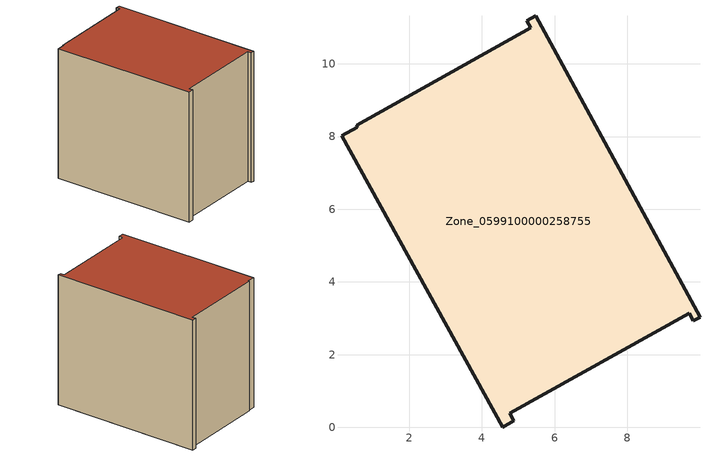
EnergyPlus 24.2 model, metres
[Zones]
Zone_0599100000258755
 floor ground (C_G): 5.24,11.19 5.48,11.33 10,3.03 9.82,2.93 9.7,3.14 4.76,0.39 4.88,0.18 4.57,0 0.14,8.02 0.57,8.26 0.55,8.31 5.35,10.99 z0
 wall outside (C_F): 5.48,11.33 5.24,11.19 5.35,10.99 0.55,8.31 0.57,8.26 0.14,8.02 4.57,0 4.88,0.18 4.76,0.39 9.7,3.14 9.82,2.93 10,3.03 5.48,11.33 z0:8.26
 roof outside (C_R): 0.57,8.26 0.14,8.02 4.57,0 4.88,0.18 4.76,0.39 9.7,3.14 9.82,2.93 10,3.03 5.48,11.33 5.24,11.19 5.35,10.99 0.55,8.31 z8.26
[BUILDING]
Pand.0599100000258755: North Axis=0; Terrain=City; Loads Convergence Tolerance Value=0.04; Temperature Convergence Tolerance Value=0.4; Solar Distribution=FullExterior; Maximum Number of Warmup Days=25; Minimum Number of Warmup Days=1
[Site:Location]
Rotterdam.The.Hague.AP_ZH_NLD Design_Conditions: Latitude=51.96; Longitude=4.45; Time Zone=1; Elevation=-4.5
[SITE:GROUNDTEMPERATURE:BUILDINGSURFACE]
18, 18, 18, 18, 18, 18, 18, 18, 18, 18, 18, 18
[MATERIAL] Thermal Absorptance=0.9; Solar Absorptance=0.7; Visible Absorptance=0.7
Name | Roughness | Thickness | Conductivity | Density | Specific Heat
G.TI.1965-1974 | MediumSmooth | 0.15 | 0.882353 | 540 | 1210
F.TI.1965-1974 | Rough | 0.3 | 0.697674 | 1920 | 840
R.TI.1965-1974 | MediumRough | 0.2 | 0.232558 | 1500 | 1000
[CONSTRUCTION]
C_G: G.TI.1965-1974
C_F: F.TI.1965-1974
C_R: R.TI.1965-1974
[ZONE]
Zone_0599100000258755: Type=1; Multiplier=1; Ceiling Height=Autocalculate; Volume=Autocalculate; Floor Area=autocalculate; Part of Total Floor Area=Yes
[ZONEINFILTRATION:DESIGNFLOWRATE]
Infil_Zone_0599100000258755: Zone or ZoneList or Space or SpaceList=Zone_0599100000258755; Schedule=AlwaysOn; Design Flow Rate Calculation Method=Flow/Area; Flow Rate per Floor Area=0.003; Constant Term Coefficient=1; Temperature Term Coefficient=0; Velocity Term Coefficient=0; Velocity Squared Term Coefficient=0
[HVACTEMPLATE:ZONE:IDEALLOADSAIRSYSTEM]
Zone_0599100000258755: Maximum Heating Supply Air Temperature=50; Minimum Cooling Supply Air Temperature=13; Maximum Heating Supply Air Humidity Ratio=0.0156; Minimum Cooling Supply Air Humidity Ratio=0.0077; Heating Limit=NoLimit; Cooling Limit=NoLimit; Dehumidification Control Type=ConstantSensibleHeatRatio; Cooling Sensible Heat Ratio=0.7; Dehumidification Setpoint=60; Humidification Control Type=None; Humidification Setpoint=30; Outdoor Air Method=None; Outdoor Air Flow Rate per Person=0.00944; Outdoor Air Flow Rate per Zone Floor Area=0; Outdoor Air Flow Rate per Zone=0; Demand Controlled Ventilation Type=None; Outdoor Air Economizer Type=NoEconomizer; Heat Recovery Type=None; Sensible Heat Recovery Effectiveness=0.7; Latent Heat Recovery Effectiveness=0.65
[ZONECONTROL:THERMOSTAT]
ThermostatControl_Zone_0599100000258755: Zone or ZoneList=Zone_0599100000258755; Control Type Schedule=DualSetpointControlType; Control 1=Thermostat_Zone_0599100000258755; Temperature Difference Between Cutout And Setpoint=0
[THERMOSTATSETPOINT:DUALSETPOINT]
Thermostat_Zone_0599100000258755: Heating Setpoint Temperature Schedule=HeatingSetpoint_Zone_0599100000258755; Cooling Setpoint Temperature Schedule=CoolingSetpoint_Zone_0599100000258755
[SCHEDULE:COMPACT]
HeatingSetpoint_Zone_0599100000258755: Through: 12/31, For: AllDays, Until: 24:00, 21
CoolingSetpoint_Zone_0599100000258755: Through: 12/31, For: AllDays, Until: 24:00, 24
DualSetpointControlType: Through: 12/31, For: AllDays, Until: 24:00, 4
AlwaysOn: Through: 12/31, For: AllDays, Until: 24:00, 1
